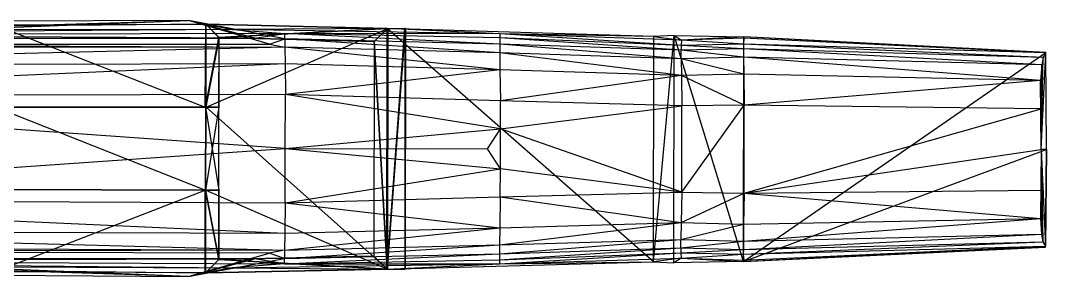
# Model space of a CAD drawing. Extents: x -2.19 to 2.19, y -0.23 to 0.22.
# Drawn here: x 0.385 to 2.189, y -0.225 to 0.225 of the extents above; entities that cross this region are included whole.
import ezdxf

# ---------------------------------------------------------------- set-up
doc = ezdxf.new("R2010")
doc.units = 0

msp = doc.modelspace()

# ---------------------------------------------------------------- linework, layer by layer
for p, q in [((0.7103, 0.2183, -0.191), (-0.445, 0.2065, -0.2271)), ((-0.4178, 0.1831, -0.4259), (0.6808, 0.2247, -0.4356)), ((-0.3923, 0.1936, -0.3925), (0.6808, 0.2247, -0.4356)), ((0.6808, 0.2247, -0.4356), (-0.2762, 0.2206, -0.4357)), ((0.2683, 0.2168, -0.1861), (0.7103, 0.2183, -0.191)), ((0.341, 0.217, -0.1861), (0.7103, 0.2183, -0.191)), ((0.341, 0.217, -0.1861), (0.7101, 0.0724, -0.191)), ((0.8499, 0.1926, -0.408), (0.6808, 0.2247, -0.4356)), ((0.7972, 0.1936, -0.3925), (0.6808, 0.2247, -0.4356)), ((0.8227, 0.1831, -0.4259), (0.6808, 0.2247, -0.4356)), ((0.7101, 0.0724, -0.191), (0.7108, 0.2183, -0.0824)), ((0.7103, 0.2183, -0.191), (0.7101, 0.0724, -0.191)), ((0.7103, 0.2183, -0.191), (1.0303, 0.2106, -0.0861)), ((0.7103, 0.2183, -0.191), (0.7108, 0.2183, -0.0824)), ((0.7103, 0.2183, -0.191), (0.758, 0.209, -0.227)), ((1.0297, 0.2106, -0.1947), (0.7103, 0.2183, -0.191)), ((0.7106, 0.0724, -0.0824), (0.7108, 0.2183, -0.0824)), ((0.7108, 0.0724, -0.0617), (0.7116, 0.2183, 0.0237)), ((0.711, 0.2183, -0.0617), (0.7108, 0.0724, -0.0617)), ((0.7108, 0.2183, -0.0824), (0.7341, 0.1946, -0.0826)), ((0.7108, 0.2183, -0.0824), (1.0303, 0.2106, -0.0861)), ((0.711, 0.2183, -0.0617), (1.0311, 0.2106, 0.02)), ((0.711, 0.2183, -0.0617), (1.0304, 0.2106, -0.0653)), ((0.711, 0.2183, -0.0617), (0.7116, 0.2183, 0.0237)), ((0.7342, 0.1946, -0.0619), (0.711, 0.2183, -0.0617)), ((0.7115, 0.0724, 0.0237), (0.7116, 0.2183, 0.0237)), ((0.7116, 0.2183, 0.0237), (1.0311, 0.2106, 0.02)), ((0.758, 0.209, -0.227), (-0.445, 0.2065, -0.2271)), ((0.758, 0.209, -0.227), (-0.445, 0.1993, -0.33)), ((0.8499, 0.2018, -0.33), (-0.445, 0.1993, -0.33)), ((0.7972, 0.1936, -0.3925), (-0.445, 0.1993, -0.33)), ((0.7115, 0.0724, 0.0237), (1.0311, 0.2106, 0.02)), ((1.0303, 0.2106, -0.0861), (0.7341, 0.1946, -0.0826)), ((0.7342, 0.1946, -0.0619), (1.0304, 0.2106, -0.0653)), ((1.0297, 0.2106, -0.1947), (0.758, 0.209, -0.227)), ((0.758, 0.209, -0.227), (0.8499, 0.2018, -0.33)), ((1.2276, 0.2012, -0.2291), (0.758, 0.209, -0.227)), ((0.7972, 0.1936, -0.3925), (0.8499, 0.2018, -0.33)), ((0.8499, 0.1926, -0.408), (0.8499, 0.2018, -0.33)), ((1.2276, 0.1833, -0.3823), (0.8499, 0.2018, -0.33)), ((1.2276, 0.2012, -0.2291), (0.8499, 0.2018, -0.33)), ((1.2276, 0.1942, -0.3115), (0.8499, 0.2018, -0.33)), ((1.0303, 0.2106, -0.0861), (1.007, 0.1877, -0.0859)), ((1.0071, 0.1877, -0.0652), (1.0304, 0.2106, -0.0653)), ((1.0292, -0.2125, -0.1947), (1.0303, 0.2106, -0.0861)), ((1.0292, -0.2125, -0.1947), (1.0297, 0.2106, -0.1947)), ((1.0297, 0.2106, -0.1947), (1.0303, 0.2106, -0.0861)), ((1.2276, 0.2012, -0.2291), (1.0297, 0.2106, -0.1947)), ((1.4979, -0.1995, -0.1847), (1.0297, 0.2106, -0.1947)), ((1.4984, 0.1966, -0.1847), (1.0297, 0.2106, -0.1947)), ((1.0303, 0.2106, -0.0861), (1.0298, -0.2125, -0.0861)), ((1.0304, 0.2106, -0.0653), (1.0299, -0.2125, -0.0653)), ((1.0299, -0.2125, -0.0653), (1.0611, 0.2105, -0.0659)), ((1.0304, 0.2106, -0.0653), (1.0611, 0.2105, -0.0659)), ((1.0304, 0.2106, -0.0653), (1.0618, 0.2105, 0.0194)), ((1.0304, 0.2106, -0.0653), (1.0311, 0.2106, 0.02)), ((1.0311, 0.2106, 0.02), (1.0306, -0.2125, 0.02)), ((1.0306, -0.2125, 0.02), (1.0618, 0.2105, 0.0194)), ((1.0311, 0.2106, 0.02), (1.0618, 0.2105, 0.0194)), ((1.0611, 0.2105, -0.0659), (1.0606, -0.2125, -0.0659)), ((1.0618, 0.2105, 0.0194), (1.0606, -0.2125, -0.0659)), ((1.0618, 0.2105, 0.0194), (1.0611, 0.2105, -0.0659)), ((1.0618, 0.2105, 0.0194), (1.0612, -0.2125, 0.0194)), ((1.2276, 0.2012, -0.2291), (1.2276, 0.1942, -0.3115)), ((1.5465, 0.1806, -0.2823), (1.2276, 0.2012, -0.2291)), ((1.4984, 0.1966, -0.1847), (1.2276, 0.2012, -0.2291)), ((1.5472, 0.1902, -0.2479), (1.2276, 0.2012, -0.2291)), ((1.4979, -0.1995, -0.1847), (1.5341, 0.1985, -0.2099)), ((1.5341, 0.1985, -0.2099), (1.4984, 0.1966, -0.1847)), ((1.5336, -0.2015, -0.2099), (1.5341, 0.1985, -0.2099)), ((1.5341, 0.1985, -0.2099), (1.5472, 0.1902, -0.2479)), ((1.5341, 0.1985, -0.2099), (1.6568, 0.1961, -0.2321)), ((1.6563, -0.1993, -0.2321), (1.5341, 0.1985, -0.2099)), ((-0.4178, 0.1831, -0.4259), (0.8499, 0.1779, -0.4411)), ((-0.4178, 0.1831, -0.4259), (0.8227, 0.1831, -0.4259)), ((-0.3923, 0.1936, -0.3925), (0.7972, 0.1936, -0.3925)), ((0.7106, 0.0724, -0.0824), (0.7341, 0.1946, -0.0826)), ((0.7342, 0.1946, -0.0619), (0.7108, 0.0724, -0.0617)), ((0.7339, 0.0724, -0.0826), (0.7342, 0.1946, -0.0619)), ((0.7341, 0.1946, -0.0826), (0.7339, 0.0724, -0.0826)), ((0.7341, 0.0724, -0.0619), (0.7342, 0.1946, -0.0619)), ((0.7341, 0.1946, -0.0826), (1.0071, 0.1877, -0.0652)), ((0.7341, 0.1946, -0.0826), (0.7342, 0.1946, -0.0619)), ((0.7341, 0.1946, -0.0826), (1.007, 0.1877, -0.0859)), ((0.7342, 0.1946, -0.0619), (1.0071, 0.1877, -0.0652)), ((0.7972, 0.1936, -0.3925), (0.8499, 0.1926, -0.408)), ((0.8227, 0.1831, -0.4259), (0.8499, 0.1926, -0.408)), ((0.8227, 0.1831, -0.4259), (0.8499, 0.1779, -0.4411)), ((0.8499, 0.1926, -0.408), (0.8499, 0.1779, -0.4411)), ((1.2276, 0.1833, -0.3823), (0.8499, 0.1926, -0.408)), ((1.2276, 0.168, -0.4124), (0.8499, 0.1926, -0.408)), ((1.007, 0.1877, -0.0859), (1.0065, -0.1895, -0.0859)), ((1.0071, 0.1877, -0.0652), (1.0066, -0.1895, -0.0652)), ((1.007, 0.1877, -0.0859), (1.0066, -0.1895, -0.0652)), ((1.007, 0.1877, -0.0859), (1.0071, 0.1877, -0.0652)), ((1.0298, -0.2125, -0.0861), (1.007, 0.1877, -0.0859)), ((1.0071, 0.1877, -0.0652), (1.0299, -0.2125, -0.0653)), ((1.2276, 0.1942, -0.3115), (1.2276, 0.1833, -0.3823)), ((1.5464, 0.1724, -0.3508), (1.2276, 0.1942, -0.3115)), ((1.5465, 0.1806, -0.2823), (1.2276, 0.1942, -0.3115)), ((1.2276, 0.1833, -0.3823), (1.2276, 0.168, -0.4124)), ((1.5464, 0.1575, -0.3773), (1.2276, 0.1833, -0.3823)), ((1.5464, 0.1724, -0.3508), (1.2276, 0.1833, -0.3823)), ((1.4979, -0.1995, -0.1847), (1.4984, 0.1966, -0.1847)), ((1.4984, 0.1966, -0.1847), (1.5472, 0.1902, -0.2479)), ((1.5465, 0.1806, -0.2823), (1.5464, 0.1724, -0.3508)), ((1.5472, 0.1902, -0.2479), (1.5465, 0.1806, -0.2823)), ((1.6562, 0.1831, -0.277), (1.5465, 0.1806, -0.2823)), ((1.6562, 0.1747, -0.3435), (1.5465, 0.1806, -0.2823)), ((1.6568, 0.1961, -0.2321), (1.5472, 0.1902, -0.2479)), ((1.6569, 0.1936, -0.2451), (1.5472, 0.1902, -0.2479)), ((1.6562, 0.1831, -0.277), (1.5472, 0.1902, -0.2479)), ((1.6569, 0.1936, -0.2451), (1.6562, 0.1831, -0.277)), ((1.6562, 0.1831, -0.277), (1.6562, 0.1747, -0.3435)), ((2.1826, 0.1599, -0.313), (1.6562, 0.1831, -0.277)), ((2.1874, 0.1677, -0.2417), (1.6562, 0.1831, -0.277)), ((1.6563, -0.1993, -0.2321), (1.6568, 0.1961, -0.2321)), ((2.1874, 0.1683, -0.232), (1.6568, 0.1961, -0.2321)), ((1.6568, 0.1961, -0.2321), (1.6569, 0.1936, -0.2451)), ((2.1874, 0.1677, -0.2417), (1.6568, 0.1961, -0.2321)), ((2.1874, 0.1677, -0.2417), (1.6569, 0.1936, -0.2451)), ((0.8499, 0.1779, -0.4411), (-0.445, 0.1754, -0.4411)), ((0.8499, 0.1779, -0.4411), (-0.4448, 0.1457, -0.4608)), ((0.8499, 0.1779, -0.4411), (0.8502, 0.1482, -0.4607)), ((1.2279, 0.1377, -0.4303), (0.8499, 0.1779, -0.4411)), ((1.2276, 0.168, -0.4124), (0.8499, 0.1779, -0.4411)), ((1.2276, 0.168, -0.4124), (1.2279, 0.1377, -0.4303)), ((1.5464, 0.1575, -0.3773), (1.2276, 0.168, -0.4124)), ((1.5468, 0.1279, -0.393), (1.2276, 0.168, -0.4124)), ((1.6562, 0.1747, -0.3435), (1.5464, 0.1724, -0.3508)), ((1.5464, 0.1575, -0.3773), (1.5464, 0.1724, -0.3508)), ((1.6562, 0.1604, -0.3691), (1.5464, 0.1724, -0.3508)), ((1.6562, 0.1747, -0.3435), (1.6562, 0.1604, -0.3691)), ((2.1804, 0.1466, -0.3305), (1.6562, 0.1747, -0.3435)), ((2.1826, 0.1599, -0.313), (1.6562, 0.1747, -0.3435)), ((1.6563, -0.1993, -0.2321), (2.1874, 0.1683, -0.232)), ((2.1791, -0.0023, -0.3482), (2.1874, 0.1677, -0.2417)), ((2.1874, 0.1677, -0.2417), (2.1826, 0.1599, -0.313)), ((2.1886, -0.0023, -0.2321), (2.1874, 0.1683, -0.232)), ((2.1874, 0.1677, -0.2417), (2.1874, 0.1683, -0.232)), ((2.1886, -0.0023, -0.2321), (2.1874, 0.1677, -0.2417)), ((0.8502, 0.1482, -0.4607), (-0.4448, 0.1457, -0.4608)), ((0.8502, 0.1482, -0.4607), (-0.4441, 0.092, -0.4747)), ((0.8502, 0.1482, -0.4607), (0.8508, 0.0945, -0.4747)), ((1.2279, 0.1377, -0.4303), (0.8502, 0.1482, -0.4607)), ((1.6562, 0.1604, -0.3691), (1.5464, 0.1575, -0.3773)), ((1.5464, 0.1575, -0.3773), (1.5468, 0.1279, -0.393)), ((1.6565, 0.1301, -0.3843), (1.5464, 0.1575, -0.3773)), ((1.6562, 0.1604, -0.3691), (1.6565, 0.1301, -0.3843)), ((2.1782, 0.119, -0.3408), (1.6562, 0.1604, -0.3691)), ((2.1804, 0.1466, -0.3305), (1.6562, 0.1604, -0.3691)), ((2.1804, 0.1466, -0.3305), (2.1782, 0.119, -0.3408)), ((2.1791, -0.0023, -0.3482), (2.1826, 0.1599, -0.313)), ((2.1791, -0.0023, -0.3482), (2.1804, 0.1466, -0.3305)), ((2.1826, 0.1599, -0.313), (2.1804, 0.1466, -0.3305)), ((1.2279, 0.1377, -0.4303), (0.8508, 0.0945, -0.4747)), ((1.2279, 0.1377, -0.4303), (1.2288, 0.0832, -0.4429)), ((1.5468, 0.1279, -0.393), (1.2279, 0.1377, -0.4303)), ((1.5468, 0.1279, -0.393), (1.2288, 0.0832, -0.4429)), ((1.6565, 0.1301, -0.3843), (1.5468, 0.1279, -0.393)), ((1.5468, 0.1279, -0.393), (1.5477, 0.0745, -0.4041)), ((1.6574, 0.0756, -0.395), (1.5468, 0.1279, -0.393)), ((1.6565, 0.1301, -0.3843), (1.6574, 0.0756, -0.395)), ((2.1782, 0.119, -0.3408), (1.6565, 0.1301, -0.3843)), ((2.1782, 0.119, -0.3408), (1.6574, 0.0756, -0.395)), ((2.1782, 0.119, -0.3408), (2.1791, 0.0692, -0.3482)), ((2.1791, -0.0023, -0.3482), (2.1782, 0.119, -0.3408)), ((0.8508, 0.0945, -0.4747), (-0.4441, 0.092, -0.4747)), ((0.8507, -0.0006, -0.4747), (-0.4441, 0.092, -0.4747)), ((0.8507, -0.0006, -0.4747), (0.8508, 0.0945, -0.4747)), ((1.2288, 0.0342, -0.4429), (0.8508, 0.0945, -0.4747)), ((1.2288, 0.0832, -0.4429), (0.8508, 0.0945, -0.4747)), ((0.7101, 0.0724, -0.191), (0.3408, 0.0723, -0.1861)), ((0.3408, 0.0723, -0.1861), (0.7106, 0.0724, -0.0824)), ((0.3414, 0.0723, -0.0775), (0.7106, 0.0724, -0.0824)), ((0.3414, 0.0723, -0.0775), (0.7104, -0.0734, -0.0824)), ((0.7101, 0.0724, -0.191), (0.7106, 0.0724, -0.0824)), ((0.7106, 0.0724, -0.0824), (0.7104, -0.0734, -0.0824)), ((0.7106, -0.0734, -0.0617), (0.7115, 0.0724, 0.0237)), ((0.7106, -0.0734, -0.0617), (0.7108, 0.0724, -0.0617)), ((0.7341, 0.0724, -0.0619), (0.7106, -0.0734, -0.0617)), ((0.7106, 0.0724, -0.0824), (0.7339, 0.0724, -0.0826)), ((0.7106, 0.0724, -0.0824), (0.7337, -0.0735, -0.0826)), ((0.7108, 0.0724, -0.0617), (0.7115, 0.0724, 0.0237)), ((0.7341, 0.0724, -0.0619), (0.7108, 0.0724, -0.0617)), ((0.7113, -0.0734, 0.0237), (0.7115, 0.0724, 0.0237)), ((0.7115, 0.0724, 0.0237), (1.0306, -0.2125, 0.02)), ((0.7337, -0.0735, -0.0826), (0.7341, 0.0724, -0.0619)), ((0.7337, -0.0735, -0.0826), (0.7339, 0.0724, -0.0826)), ((0.7339, -0.0735, -0.0619), (0.7341, 0.0724, -0.0619)), ((0.7339, 0.0724, -0.0826), (0.7341, 0.0724, -0.0619)), ((1.2288, 0.0342, -0.4429), (1.2288, 0.0832, -0.4429)), ((1.5477, 0.0745, -0.4041), (1.2288, 0.0832, -0.4429)), ((1.2288, 0.0342, -0.4429), (1.5477, 0.0745, -0.4041)), ((1.5475, -0.0774, -0.4041), (1.6574, 0.0756, -0.395)), ((1.5475, -0.0774, -0.4041), (1.5477, 0.0745, -0.4041)), ((1.6574, 0.0756, -0.395), (1.5477, 0.0745, -0.4041)), ((1.6572, -0.0789, -0.395), (1.6574, 0.0756, -0.395)), ((2.1791, 0.0692, -0.3482), (1.6574, 0.0756, -0.395)), ((1.6572, -0.0789, -0.395), (2.1791, 0.0692, -0.3482)), ((2.1791, -0.0023, -0.3482), (2.1791, 0.0692, -0.3482)), ((0.8507, -0.0006, -0.4747), (1.2288, 0.0342, -0.4429)), ((1.2064, -0.001, -0.4747), (1.2288, 0.0342, -0.4429)), ((1.2287, -0.0364, -0.4429), (1.2288, 0.0342, -0.4429)), ((1.5475, -0.0774, -0.4041), (1.2288, 0.0342, -0.4429)), ((-0.4444, -0.0905, -0.4747), (0.8507, -0.0006, -0.4747)), ((0.8506, -0.0957, -0.4747), (0.8507, -0.0006, -0.4747)), ((0.8507, -0.0006, -0.4747), (1.2064, -0.001, -0.4747)), ((0.8507, -0.0006, -0.4747), (1.2287, -0.0364, -0.4429)), ((1.2287, -0.0364, -0.4429), (1.2064, -0.001, -0.4747)), ((1.6563, -0.1993, -0.2321), (2.1886, -0.0023, -0.2321)), ((1.6572, -0.0789, -0.395), (2.1791, -0.0023, -0.3482)), ((2.1791, -0.0023, -0.3482), (2.178, -0.1237, -0.3408)), ((2.1791, -0.0023, -0.3482), (2.179, -0.0738, -0.3482)), ((2.1886, -0.0023, -0.2321), (2.1791, -0.0023, -0.3482)), ((2.1791, -0.0023, -0.3482), (2.187, -0.1724, -0.2417)), ((2.1791, -0.0023, -0.3482), (2.1822, -0.1645, -0.313)), ((2.1791, -0.0023, -0.3482), (2.18, -0.1512, -0.3305)), ((2.187, -0.1741, -0.232), (2.1886, -0.0023, -0.2321)), ((2.1886, -0.0023, -0.2321), (2.187, -0.1724, -0.2417)), ((0.8506, -0.0957, -0.4747), (1.2287, -0.0364, -0.4429)), ((1.2286, -0.0853, -0.4429), (1.2287, -0.0364, -0.4429)), ((1.5475, -0.0774, -0.4041), (1.2287, -0.0364, -0.4429)), ((0.3404, -0.2173, -0.1861), (0.7099, -0.0734, -0.191)), ((0.3406, -0.0725, -0.1861), (0.7104, -0.0734, -0.0824)), ((0.7099, -0.0734, -0.191), (0.3406, -0.0725, -0.1861)), ((0.7104, -0.0734, -0.0824), (0.3412, -0.0725, -0.0775)), ((0.7097, -0.2193, -0.191), (0.7099, -0.0734, -0.191)), ((0.7099, -0.0734, -0.191), (0.7104, -0.0734, -0.0824)), ((0.7099, -0.0734, -0.191), (0.7103, -0.2193, -0.0824)), ((0.7103, -0.2193, -0.0824), (0.7104, -0.0734, -0.0824)), ((0.7104, -0.2193, -0.0617), (0.7106, -0.0734, -0.0617)), ((0.7104, -0.2193, -0.0617), (0.7113, -0.0734, 0.0237)), ((0.7104, -0.0734, -0.0824), (0.7337, -0.0735, -0.0826)), ((0.7104, -0.0734, -0.0824), (0.7336, -0.1957, -0.0826)), ((0.7106, -0.0734, -0.0617), (0.7113, -0.0734, 0.0237)), ((0.7339, -0.0735, -0.0619), (0.7106, -0.0734, -0.0617)), ((0.7337, -0.1957, -0.0619), (0.7106, -0.0734, -0.0617)), ((0.7111, -0.2193, 0.0237), (0.7113, -0.0734, 0.0237)), ((0.7113, -0.0734, 0.0237), (1.0306, -0.2125, 0.02)), ((0.7336, -0.1957, -0.0826), (0.7337, -0.0735, -0.0826)), ((0.7337, -0.1957, -0.0619), (0.7339, -0.0735, -0.0619)), ((0.7337, -0.0735, -0.0826), (0.7339, -0.0735, -0.0619)), ((0.7337, -0.0735, -0.0826), (0.7337, -0.1957, -0.0619)), ((0.8506, -0.0957, -0.4747), (1.2286, -0.0853, -0.4429)), ((1.2286, -0.0853, -0.4429), (1.2276, -0.1399, -0.4303)), ((1.2286, -0.0853, -0.4429), (1.5475, -0.0774, -0.4041)), ((1.2286, -0.0853, -0.4429), (1.5465, -0.1308, -0.393)), ((1.5475, -0.0774, -0.4041), (1.5465, -0.1308, -0.393)), ((1.5465, -0.1308, -0.393), (1.6572, -0.0789, -0.395)), ((1.5475, -0.0774, -0.4041), (1.6572, -0.0789, -0.395)), ((1.6572, -0.0789, -0.395), (1.6562, -0.1333, -0.3843)), ((1.6572, -0.0789, -0.395), (2.179, -0.0738, -0.3482)), ((1.6572, -0.0789, -0.395), (2.178, -0.1237, -0.3408)), ((2.179, -0.0738, -0.3482), (2.178, -0.1237, -0.3408)), ((-0.4444, -0.0905, -0.4747), (0.8498, -0.1494, -0.4607)), ((-0.4444, -0.0905, -0.4747), (0.8506, -0.0957, -0.4747)), ((0.8506, -0.0957, -0.4747), (0.8498, -0.1494, -0.4607)), ((0.8506, -0.0957, -0.4747), (1.2276, -0.1399, -0.4303)), ((1.6558, -0.1636, -0.3691), (2.178, -0.1237, -0.3408)), ((1.6562, -0.1333, -0.3843), (2.178, -0.1237, -0.3408)), ((2.178, -0.1237, -0.3408), (2.18, -0.1512, -0.3305)), ((-0.4451, -0.1442, -0.4608), (0.8495, -0.1791, -0.4411)), ((-0.4451, -0.1442, -0.4608), (0.8498, -0.1494, -0.4607)), ((0.8495, -0.1791, -0.4411), (1.2276, -0.1399, -0.4303)), ((0.8498, -0.1494, -0.4607), (1.2276, -0.1399, -0.4303)), ((1.2271, -0.1701, -0.4124), (1.5465, -0.1308, -0.393)), ((1.2276, -0.1399, -0.4303), (1.2271, -0.1701, -0.4124)), ((1.2276, -0.1399, -0.4303), (1.5465, -0.1308, -0.393)), ((1.5465, -0.1308, -0.393), (1.546, -0.1604, -0.3773)), ((1.546, -0.1604, -0.3773), (1.6562, -0.1333, -0.3843)), ((1.5465, -0.1308, -0.393), (1.6562, -0.1333, -0.3843)), ((1.6562, -0.1333, -0.3843), (1.6558, -0.1636, -0.3691)), ((0.8498, -0.1494, -0.4607), (0.8495, -0.1791, -0.4411)), ((1.2271, -0.1854, -0.3823), (1.546, -0.1604, -0.3773)), ((1.2271, -0.1701, -0.4124), (1.546, -0.1604, -0.3773)), ((1.546, -0.1753, -0.3508), (1.546, -0.1604, -0.3773)), ((1.546, -0.1604, -0.3773), (1.6558, -0.1636, -0.3691)), ((1.6558, -0.1636, -0.3691), (2.18, -0.1512, -0.3305)), ((1.6558, -0.1779, -0.3435), (2.18, -0.1512, -0.3305)), ((2.18, -0.1512, -0.3305), (2.1822, -0.1645, -0.313)), ((-0.4455, -0.1739, -0.4411), (0.8495, -0.1791, -0.4411)), ((0.8495, -0.1791, -0.4411), (-0.4183, -0.1817, -0.4259)), ((0.8495, -0.1791, -0.4411), (0.8223, -0.1843, -0.4259)), ((0.8494, -0.1937, -0.408), (1.2271, -0.1701, -0.4124)), ((0.8495, -0.1791, -0.4411), (0.8494, -0.1937, -0.408)), ((0.8495, -0.1791, -0.4411), (1.2271, -0.1701, -0.4124)), ((1.2271, -0.1701, -0.4124), (1.2271, -0.1854, -0.3823)), ((1.2271, -0.1854, -0.3823), (1.546, -0.1753, -0.3508)), ((1.2271, -0.1964, -0.3115), (1.546, -0.1753, -0.3508)), ((1.546, -0.1753, -0.3508), (1.6558, -0.1636, -0.3691)), ((1.546, -0.1753, -0.3508), (1.6558, -0.1779, -0.3435)), ((1.546, -0.1753, -0.3508), (1.546, -0.1836, -0.2823)), ((1.546, -0.1836, -0.2823), (1.6558, -0.1779, -0.3435)), ((1.6557, -0.1864, -0.277), (2.1822, -0.1645, -0.313)), ((1.6557, -0.1864, -0.277), (2.187, -0.1724, -0.2417)), ((1.6558, -0.1779, -0.3435), (1.6557, -0.1864, -0.277)), ((1.6558, -0.1636, -0.3691), (1.6558, -0.1779, -0.3435)), ((1.6558, -0.1779, -0.3435), (2.1822, -0.1645, -0.313)), ((1.6563, -0.1993, -0.2321), (2.187, -0.1724, -0.2417)), ((1.6563, -0.1993, -0.2321), (2.187, -0.1741, -0.232)), ((1.6564, -0.1969, -0.2451), (2.187, -0.1724, -0.2417)), ((2.1822, -0.1645, -0.313), (2.187, -0.1724, -0.2417)), ((2.187, -0.1741, -0.232), (2.187, -0.1724, -0.2417)), ((-0.4455, -0.1978, -0.33), (0.7967, -0.1947, -0.3925)), ((-0.4455, -0.1978, -0.33), (0.8494, -0.203, -0.33)), ((-0.4455, -0.1978, -0.33), (0.7575, -0.2101, -0.227)), ((0.8223, -0.1843, -0.4259), (-0.4183, -0.1817, -0.4259)), ((0.6802, -0.2255, -0.4356), (-0.4183, -0.1817, -0.4259)), ((0.7967, -0.1947, -0.3925), (-0.3928, -0.1922, -0.3925)), ((0.6802, -0.2255, -0.4356), (-0.3928, -0.1922, -0.3925)), ((0.6802, -0.2255, -0.4356), (0.8223, -0.1843, -0.4259)), ((0.6802, -0.2255, -0.4356), (0.8494, -0.1937, -0.408)), ((0.6802, -0.2255, -0.4356), (0.7967, -0.1947, -0.3925)), ((0.7103, -0.2193, -0.0824), (0.7336, -0.1957, -0.0826)), ((0.7337, -0.1957, -0.0619), (0.7104, -0.2193, -0.0617)), ((0.7336, -0.1957, -0.0826), (1.0066, -0.1895, -0.0652)), ((1.0065, -0.1895, -0.0859), (0.7336, -0.1957, -0.0826)), ((0.7336, -0.1957, -0.0826), (0.7337, -0.1957, -0.0619)), ((1.0298, -0.2125, -0.0861), (0.7336, -0.1957, -0.0826)), ((0.7337, -0.1957, -0.0619), (1.0066, -0.1895, -0.0652)), ((0.7337, -0.1957, -0.0619), (1.0299, -0.2125, -0.0653)), ((0.8494, -0.1937, -0.408), (0.7967, -0.1947, -0.3925)), ((0.8494, -0.203, -0.33), (0.7967, -0.1947, -0.3925)), ((0.8494, -0.1937, -0.408), (0.8223, -0.1843, -0.4259)), ((0.8494, -0.1937, -0.408), (1.2271, -0.1854, -0.3823)), ((0.8494, -0.203, -0.33), (1.2271, -0.1854, -0.3823)), ((0.8494, -0.203, -0.33), (0.8494, -0.1937, -0.408)), ((0.8494, -0.203, -0.33), (1.2271, -0.1964, -0.3115)), ((1.0065, -0.1895, -0.0859), (1.0066, -0.1895, -0.0652)), ((1.0298, -0.2125, -0.0861), (1.0065, -0.1895, -0.0859)), ((1.0066, -0.1895, -0.0652), (1.0299, -0.2125, -0.0653)), ((1.2271, -0.1964, -0.3115), (1.546, -0.1836, -0.2823)), ((1.2271, -0.2033, -0.2291), (1.546, -0.1836, -0.2823)), ((1.2271, -0.1854, -0.3823), (1.2271, -0.1964, -0.3115)), ((1.2271, -0.2033, -0.2291), (1.5467, -0.1931, -0.2479)), ((1.2271, -0.1964, -0.3115), (1.2271, -0.2033, -0.2291)), ((1.5467, -0.1931, -0.2479), (1.4979, -0.1995, -0.1847)), ((1.5467, -0.1931, -0.2479), (1.5336, -0.2015, -0.2099)), ((1.546, -0.1836, -0.2823), (1.5467, -0.1931, -0.2479)), ((1.546, -0.1836, -0.2823), (1.6557, -0.1864, -0.277)), ((1.5467, -0.1931, -0.2479), (1.6557, -0.1864, -0.277)), ((1.5467, -0.1931, -0.2479), (1.6563, -0.1993, -0.2321)), ((1.5467, -0.1931, -0.2479), (1.6564, -0.1969, -0.2451)), ((1.6557, -0.1864, -0.277), (1.6564, -0.1969, -0.2451)), ((1.6564, -0.1969, -0.2451), (1.6563, -0.1993, -0.2321)), ((-0.4455, -0.205, -0.2271), (0.7097, -0.2193, -0.191)), ((-0.4455, -0.205, -0.2271), (0.7575, -0.2101, -0.227)), ((0.7575, -0.2101, -0.227), (0.7097, -0.2193, -0.191)), ((0.7097, -0.2193, -0.191), (1.0298, -0.2125, -0.0861)), ((0.7097, -0.2193, -0.191), (1.0292, -0.2125, -0.1947)), ((1.0298, -0.2125, -0.0861), (0.7103, -0.2193, -0.0824)), ((0.7104, -0.2193, -0.0617), (1.0306, -0.2125, 0.02)), ((1.0299, -0.2125, -0.0653), (0.7104, -0.2193, -0.0617)), ((0.7111, -0.2193, 0.0237), (1.0306, -0.2125, 0.02)), ((0.8494, -0.203, -0.33), (0.7575, -0.2101, -0.227)), ((0.7575, -0.2101, -0.227), (1.2271, -0.2033, -0.2291)), ((0.7575, -0.2101, -0.227), (1.0292, -0.2125, -0.1947)), ((0.8494, -0.203, -0.33), (1.2271, -0.2033, -0.2291)), ((1.0292, -0.2125, -0.1947), (1.4979, -0.1995, -0.1847)), ((1.0292, -0.2125, -0.1947), (1.2271, -0.2033, -0.2291)), ((1.0292, -0.2125, -0.1947), (1.0298, -0.2125, -0.0861)), ((1.0299, -0.2125, -0.0653), (1.0606, -0.2125, -0.0659)), ((1.0299, -0.2125, -0.0653), (1.0612, -0.2125, 0.0194)), ((1.0299, -0.2125, -0.0653), (1.0306, -0.2125, 0.02)), ((1.0306, -0.2125, 0.02), (1.0612, -0.2125, 0.0194)), ((1.0606, -0.2125, -0.0659), (1.0612, -0.2125, 0.0194)), ((1.2271, -0.2033, -0.2291), (1.4979, -0.1995, -0.1847)), ((1.4979, -0.1995, -0.1847), (1.5336, -0.2015, -0.2099)), ((1.6563, -0.1993, -0.2321), (1.5336, -0.2015, -0.2099)), ((-0.2767, -0.2195, -0.4357), (0.6802, -0.2255, -0.4356)), ((0.7097, -0.2193, -0.191), (0.2677, -0.2169, -0.1861)), ((0.7097, -0.2193, -0.191), (0.3404, -0.2173, -0.1861)), ((0.7097, -0.2193, -0.191), (0.7103, -0.2193, -0.0824)), ((0.7104, -0.2193, -0.0617), (0.7111, -0.2193, 0.0237))]:
    msp.add_line(p, q)

doc.saveas('drawing.dxf')
